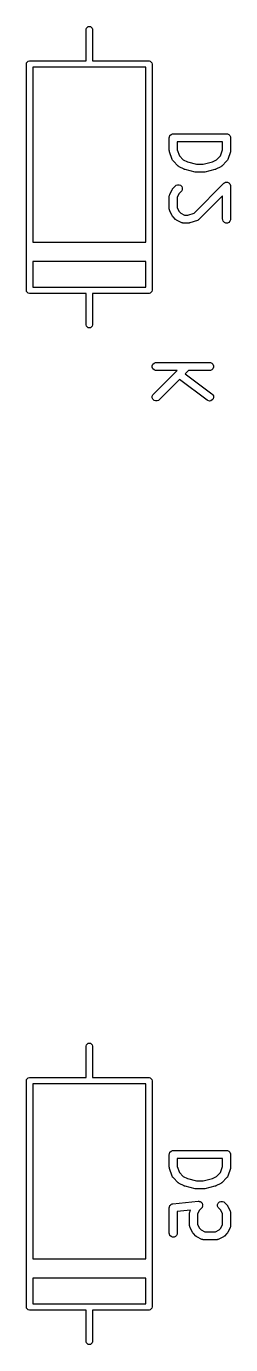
# Model space of a CAD drawing. Extents: x 94.1 to 174.1, y -97.1 to -51.9.
# Drawn here: x 113.12 to 116.95, y -76.64 to -51.94 of the extents above; entities that cross this region are included whole.
import ezdxf

# ---------------------------------------------------------------- set-up
doc = ezdxf.new("R2010")
doc.units = 0
doc.layers.add('BLACK', color=7, linetype='CONTINUOUS')

msp = doc.modelspace()

# ---------------------------------------------------------------- linework, layer by layer
at = {"layer": 'BLACK', "linetype": 'CONTINUOUS'}
for p, q in [((114.24, -51.99875), (114.244567, -51.975789)), ((114.24, -52.58875), (114.24, -51.99875)), ((114.244567, -51.975789), (114.277039, -51.943317)), ((114.277039, -51.943317), (114.322961, -51.943317)), ((114.322961, -51.943317), (114.355433, -51.975789)), ((114.355433, -51.975789), (114.36, -51.99875)), ((114.36, -51.99875), (114.36, -52.58875)), ((113.124567, -52.625789), (113.157039, -52.593317)), ((113.157039, -52.593317), (113.18, -52.58875)), ((113.18, -52.58875), (114.24, -52.58875)), ((114.36, -52.58875), (115.42, -52.58875)), ((115.42, -52.58875), (115.442961, -52.593317)), ((115.442961, -52.593317), (115.475433, -52.625789)), ((113.12, -52.64875), (113.124567, -52.625789)), ((113.12, -56.88875), (113.12, -52.64875)), ((113.24, -52.70875), (113.24, -55.98875)), ((115.36, -52.70875), (113.24, -52.70875)), ((115.36, -55.98875), (115.36, -52.70875)), ((115.475433, -52.625789), (115.48, -52.64875)), ((115.48, -52.64875), (115.48, -56.88875)), ((115.799819, -54.030655), (115.80126, -54.016023)), ((115.799819, -54.26875), (115.799819, -54.030655)), ((115.80126, -54.016023), (115.812459, -53.988987)), ((115.812459, -53.988987), (115.833151, -53.968295)), ((115.833151, -53.968295), (115.860187, -53.957096)), ((115.860187, -53.957096), (115.874819, -53.955655)), ((115.874819, -53.955655), (116.874819, -53.955655)), ((116.874819, -53.955655), (116.889451, -53.957096)), ((116.889451, -53.957096), (116.916487, -53.968295)), ((116.916487, -53.968295), (116.937179, -53.988987)), ((116.937179, -53.988987), (116.948378, -54.016023)), ((116.948378, -54.016023), (116.949819, -54.030655)), ((116.949819, -54.030655), (116.949819, -54.26875)), ((115.800548, -54.276155), (115.799819, -54.26875)), ((115.800408, -54.27813), (115.800548, -54.276155)), ((115.800998, -54.280727), (115.800408, -54.27813)), ((115.80126, -54.283382), (115.800998, -54.280727)), ((115.802018, -54.285213), (115.80126, -54.283382)), ((115.803668, -54.292467), (115.802018, -54.285213)), ((115.851287, -54.435324), (115.803668, -54.292467)), ((116.799819, -54.105655), (115.949819, -54.105655)), ((115.949819, -54.105655), (115.949819, -54.256579)), ((115.949819, -54.256579), (115.98799, -54.371093)), ((116.761648, -54.371092), (116.799819, -54.25658)), ((116.799819, -54.25658), (116.799819, -54.105655)), ((116.94597, -54.292468), (116.898351, -54.435324)), ((116.947619, -54.285212), (116.94597, -54.292468)), ((116.948378, -54.283382), (116.947619, -54.285212)), ((116.948639, -54.280728), (116.948378, -54.283382)), ((116.94923, -54.278131), (116.948639, -54.280728)), ((116.949819, -54.26875), (116.949089, -54.276156)), ((116.949089, -54.276156), (116.94923, -54.278131)), ((115.857281, -54.448749), (115.851287, -54.435324)), ((115.859046, -54.450784), (115.857281, -54.448749)), ((115.860078, -54.453275), (115.859046, -54.450784)), ((115.869405, -54.46464), (115.860078, -54.453275)), ((115.964643, -54.559878), (115.869405, -54.46464)), ((115.970393, -54.564598), (115.964643, -54.559878)), ((115.971692, -54.566095), (115.970393, -54.564598)), ((115.973946, -54.567514), (115.971692, -54.566095)), ((115.976008, -54.569206), (115.973946, -54.567514)), ((115.97784, -54.569964), (115.976008, -54.569206)), ((115.984135, -54.573927), (115.97784, -54.569964)), ((116.079373, -54.621546), (115.984135, -54.573927)), ((115.98799, -54.371093), (116.062103, -54.445206)), ((116.062103, -54.445206), (116.13909, -54.483699)), ((116.13909, -54.483699), (116.312624, -54.527083)), ((116.312624, -54.527083), (116.437013, -54.527083)), ((116.437013, -54.527083), (116.610547, -54.483699)), ((116.610547, -54.483699), (116.687534, -54.445205)), ((116.765502, -54.573927), (116.670264, -54.621546)), ((116.687534, -54.445205), (116.761648, -54.371092)), ((116.771798, -54.569963), (116.765502, -54.573927)), ((116.773628, -54.569206), (116.771798, -54.569963)), ((116.775686, -54.567516), (116.773628, -54.569206)), ((116.777945, -54.566095), (116.775686, -54.567516)), ((116.779244, -54.564596), (116.777945, -54.566095)), ((116.784994, -54.559878), (116.779244, -54.564596)), ((116.880233, -54.46464), (116.784994, -54.559878)), ((116.889561, -54.453275), (116.880233, -54.46464)), ((116.890592, -54.450784), (116.889561, -54.453275)), ((116.892357, -54.44875), (116.890592, -54.450784)), ((116.898351, -54.435324), (116.892357, -54.44875)), ((116.080442, -54.621955), (116.079373, -54.621546)), ((116.080878, -54.622278), (116.080442, -54.621955)), ((116.087014, -54.62447), (116.080878, -54.622278)), ((116.093104, -54.626801), (116.087014, -54.62447)), ((116.093644, -54.626839), (116.093104, -54.626801)), ((116.094724, -54.627225), (116.093644, -54.626839)), ((116.2852, -54.674844), (116.094724, -54.627225)), ((116.287736, -54.675219), (116.2852, -54.674844)), ((116.288758, -54.675642), (116.287736, -54.675219)), ((116.29427, -54.676184), (116.288758, -54.675642)), ((116.299744, -54.676994), (116.29427, -54.676184)), ((116.300836, -54.676831), (116.299744, -54.676994)), ((116.30339, -54.677083), (116.300836, -54.676831)), ((116.446247, -54.677083), (116.30339, -54.677083)), ((116.4488, -54.676831), (116.446247, -54.677083)), ((116.449893, -54.676994), (116.4488, -54.676831)), ((116.455366, -54.676184), (116.449893, -54.676994)), ((116.460879, -54.675642), (116.455366, -54.676184)), ((116.4619, -54.675219), (116.460879, -54.675642)), ((116.464437, -54.674844), (116.4619, -54.675219)), ((116.654913, -54.627225), (116.464437, -54.674844)), ((116.655992, -54.626839), (116.654913, -54.627225)), ((116.656532, -54.626801), (116.655992, -54.626839)), ((116.662613, -54.624473), (116.656532, -54.626801)), ((116.668759, -54.622278), (116.662613, -54.624473)), ((116.669194, -54.621955), (116.668759, -54.622278)), ((116.670264, -54.621546), (116.669194, -54.621955)), ((115.807737, -55.092352), (115.855356, -54.997114)), ((115.855356, -54.997114), (115.85932, -54.990814)), ((115.85932, -54.990814), (115.860078, -54.988987)), ((115.860078, -54.988987), (115.861766, -54.98693)), ((115.861766, -54.98693), (115.863188, -54.984671)), ((115.863188, -54.984671), (115.864686, -54.983371)), ((115.864686, -54.983371), (115.869405, -54.977622)), ((115.869405, -54.977622), (115.917024, -54.930003)), ((115.917024, -54.930003), (115.928389, -54.920676)), ((115.928389, -54.920676), (115.955425, -54.909477)), ((115.984077, -55.075082), (115.949819, -55.143598)), ((115.955425, -54.909477), (115.984688, -54.909477)), ((116.02309, -55.036069), (115.984077, -55.075082)), ((115.984688, -54.909477), (116.011724, -54.920676)), ((116.011724, -54.920676), (116.032417, -54.941369)), ((116.032417, -55.024704), (116.02309, -55.036069)), ((116.032417, -54.941369), (116.043616, -54.968405)), ((116.043616, -54.997668), (116.032417, -55.024704)), ((116.043616, -54.968405), (116.043616, -54.997668)), ((116.262876, -55.441292), (116.821786, -54.882384)), ((116.821786, -54.882384), (116.833151, -54.873056)), ((116.833151, -54.873056), (116.852268, -54.865137)), ((116.852268, -54.865137), (116.860187, -54.861858)), ((116.860187, -54.861858), (116.889451, -54.861858)), ((116.889451, -54.861858), (116.916487, -54.873057)), ((116.916487, -54.873057), (116.93718, -54.893749)), ((116.93718, -54.893749), (116.943694, -54.909477)), ((116.943694, -54.909477), (116.948378, -54.920785)), ((116.948378, -54.920785), (116.949819, -54.935417)), ((116.949819, -54.935417), (116.949819, -55.554464)), ((115.799819, -55.125893), (115.80126, -55.111261)), ((115.799819, -55.363988), (115.799819, -55.125893)), ((115.80126, -55.111261), (115.802291, -55.108771)), ((115.802291, -55.108771), (115.802482, -55.106084)), ((115.802482, -55.106084), (115.807737, -55.092352)), ((115.949819, -55.143598), (115.949819, -55.346283)), ((116.799819, -55.116482), (116.356423, -55.559878)), ((116.799819, -55.554464), (116.799819, -55.116482)), ((115.80126, -55.37862), (115.799819, -55.363988)), ((115.802291, -55.381109), (115.80126, -55.37862)), ((115.802482, -55.383797), (115.802291, -55.381109)), ((115.807737, -55.397529), (115.802482, -55.383797)), ((115.855356, -55.492767), (115.807737, -55.397529)), ((115.85932, -55.499066), (115.855356, -55.492767)), ((115.860078, -55.500894), (115.85932, -55.499066)), ((115.861766, -55.50295), (115.860078, -55.500894)), ((115.863188, -55.50521), (115.861766, -55.50295)), ((115.864686, -55.506509), (115.863188, -55.50521)), ((115.869405, -55.512259), (115.864686, -55.506509)), ((115.917024, -55.559878), (115.869405, -55.512259)), ((115.922773, -55.564596), (115.917024, -55.559878)), ((115.924073, -55.566095), (115.922773, -55.564596)), ((115.926332, -55.567516), (115.924073, -55.566095)), ((115.928389, -55.569205), (115.926332, -55.567516)), ((115.930216, -55.569962), (115.928389, -55.569205)), ((115.936516, -55.573927), (115.930216, -55.569962)), ((116.031754, -55.621546), (115.936516, -55.573927)), ((115.949819, -55.346283), (115.984077, -55.414799)), ((115.984077, -55.414799), (116.014484, -55.445206)), ((116.014484, -55.445206), (116.083, -55.479464)), ((116.083, -55.479464), (116.148363, -55.479464)), ((116.148363, -55.479464), (116.262876, -55.441292)), ((116.340532, -55.572002), (116.327107, -55.577996)), ((116.342567, -55.570236), (116.340532, -55.572002)), ((116.345058, -55.569205), (116.342567, -55.570236)), ((116.356423, -55.559878), (116.345058, -55.569205)), ((116.80126, -55.569096), (116.799819, -55.554464)), ((116.812459, -55.596132), (116.80126, -55.569096)), ((116.948378, -55.569096), (116.937179, -55.596132)), ((116.949819, -55.554464), (116.948378, -55.569096)), ((116.045485, -55.626801), (116.031754, -55.621546)), ((116.048174, -55.626992), (116.045485, -55.626801)), ((116.050663, -55.628023), (116.048174, -55.626992)), ((116.065295, -55.629464), (116.050663, -55.628023)), ((116.160533, -55.629464), (116.065295, -55.629464)), ((116.167938, -55.628734), (116.160533, -55.629464)), ((116.169913, -55.628875), (116.167938, -55.628734)), ((116.17251, -55.628284), (116.169913, -55.628875)), ((116.175165, -55.628023), (116.17251, -55.628284)), ((116.176996, -55.627264), (116.175165, -55.628023)), ((116.18425, -55.625615), (116.176996, -55.627264)), ((116.327107, -55.577996), (116.18425, -55.625615)), ((116.833151, -55.616824), (116.812459, -55.596132)), ((116.860187, -55.628023), (116.833151, -55.616824)), ((116.889451, -55.628023), (116.860187, -55.628023)), ((116.916487, -55.616824), (116.889451, -55.628023)), ((116.937179, -55.596132), (116.916487, -55.616824)), ((113.24, -55.98875), (115.36, -55.98875)), ((113.24, -56.34875), (113.24, -56.82875)), ((115.36, -56.34875), (113.24, -56.34875)), ((115.36, -56.82875), (115.36, -56.34875)), ((113.124567, -56.911711), (113.12, -56.88875)), ((113.157039, -56.944183), (113.124567, -56.911711)), ((113.18, -56.94875), (113.157039, -56.944183)), ((114.24, -56.94875), (113.18, -56.94875)), ((113.24, -56.82875), (115.36, -56.82875)), ((114.24, -57.53875), (114.24, -56.94875)), ((115.42, -56.94875), (114.36, -56.94875)), ((114.36, -56.94875), (114.36, -57.53875)), ((115.442961, -56.944183), (115.42, -56.94875)), ((115.475433, -56.911711), (115.442961, -56.944183)), ((115.48, -56.88875), (115.475433, -56.911711)), ((114.244567, -57.561711), (114.24, -57.53875)), ((114.36, -57.53875), (114.355433, -57.561711)), ((114.277039, -57.594183), (114.244567, -57.561711)), ((114.322961, -57.594183), (114.277039, -57.594183)), ((114.355433, -57.561711), (114.322961, -57.594183)), ((115.48126, -58.302213), (115.492459, -58.275177)), ((115.492459, -58.275177), (115.513151, -58.254485)), ((115.513151, -58.254485), (115.540187, -58.243286)), ((115.540187, -58.243286), (115.554819, -58.241845)), ((115.554819, -58.241845), (116.554819, -58.241845)), ((116.554819, -58.241845), (116.569451, -58.243286)), ((116.569451, -58.243286), (116.596487, -58.254485)), ((116.596487, -58.254485), (116.617179, -58.275177)), ((116.617179, -58.275177), (116.628378, -58.302213)), ((115.48126, -58.331477), (115.48126, -58.302213)), ((115.492459, -58.358513), (115.48126, -58.331477)), ((115.513151, -58.379205), (115.492459, -58.358513)), ((115.501786, -58.83524), (115.945181, -58.391845)), ((115.540187, -58.390404), (115.513151, -58.379205)), ((115.554819, -58.391845), (115.540187, -58.390404)), ((115.945181, -58.391845), (115.554819, -58.391845)), ((116.157313, -58.391845), (116.09757, -58.451587)), ((116.09757, -58.451587), (116.599819, -58.828273)), ((116.554819, -58.391845), (116.157313, -58.391845)), ((116.569451, -58.390404), (116.554819, -58.391845)), ((116.596487, -58.379205), (116.569451, -58.390404)), ((116.617179, -58.358513), (116.596487, -58.379205)), ((116.628378, -58.331477), (116.617179, -58.358513)), ((116.628378, -58.302213), (116.628378, -58.331477)), ((115.990427, -58.55873), (115.607852, -58.941306)), ((116.509819, -58.948273), (115.990427, -58.55873)), ((115.48126, -58.873642), (115.492459, -58.846605)), ((115.48126, -58.902904), (115.48126, -58.873642)), ((115.492459, -58.929941), (115.48126, -58.902904)), ((115.492459, -58.846605), (115.501786, -58.83524)), ((115.513151, -58.950633), (115.492459, -58.929941)), ((115.540188, -58.961832), (115.513151, -58.950633)), ((115.56945, -58.961832), (115.540188, -58.961832)), ((115.596487, -58.950633), (115.56945, -58.961832)), ((115.607852, -58.941306), (115.596487, -58.950633)), ((116.522389, -58.9559), (116.509819, -58.948273)), ((116.550738, -58.963162), (116.522389, -58.9559)), ((116.579706, -58.959023), (116.550738, -58.963162)), ((116.604887, -58.944114), (116.579706, -58.959023)), ((116.599819, -58.828273), (116.61066, -58.838205)), ((116.622446, -58.920703), (116.604887, -58.944114)), ((116.61066, -58.838205), (116.62557, -58.863386)), ((116.629708, -58.892355), (116.622446, -58.920703)), ((116.62557, -58.863386), (116.629708, -58.892355)), ((114.24, -71.04875), (114.244567, -71.025789)), ((114.24, -71.63875), (114.24, -71.04875)), ((114.244567, -71.025789), (114.277039, -70.993317)), ((114.277039, -70.993317), (114.322961, -70.993317)), ((114.322961, -70.993317), (114.355433, -71.025789)), ((114.355433, -71.025789), (114.36, -71.04875)), ((114.36, -71.04875), (114.36, -71.63875)), ((113.12, -71.69875), (113.124567, -71.675789)), ((113.12, -75.93875), (113.12, -71.69875)), ((113.124567, -71.675789), (113.157039, -71.643317)), ((113.157039, -71.643317), (113.18, -71.63875)), ((113.18, -71.63875), (114.24, -71.63875)), ((113.24, -71.75875), (113.24, -75.03875)), ((115.36, -71.75875), (113.24, -71.75875)), ((114.36, -71.63875), (115.42, -71.63875)), ((115.36, -75.03875), (115.36, -71.75875)), ((115.42, -71.63875), (115.442961, -71.643317)), ((115.442961, -71.643317), (115.475433, -71.675789)), ((115.475433, -71.675789), (115.48, -71.69875)), ((115.48, -71.69875), (115.48, -75.93875)), ((115.799819, -73.080655), (115.80126, -73.066023)), ((115.799819, -73.31875), (115.799819, -73.080655)), ((115.80126, -73.066023), (115.812459, -73.038987)), ((115.812459, -73.038987), (115.833151, -73.018295)), ((115.833151, -73.018295), (115.860187, -73.007096)), ((115.860187, -73.007096), (115.874819, -73.005655)), ((115.874819, -73.005655), (116.874819, -73.005655)), ((116.874819, -73.005655), (116.889451, -73.007096)), ((116.889451, -73.007096), (116.916487, -73.018295)), ((116.916487, -73.018295), (116.937179, -73.038987)), ((116.937179, -73.038987), (116.948378, -73.066023)), ((116.948378, -73.066023), (116.949819, -73.080655)), ((116.949819, -73.080655), (116.949819, -73.31875)), ((115.800548, -73.326155), (115.799819, -73.31875)), ((115.800408, -73.32813), (115.800548, -73.326155)), ((115.800998, -73.330727), (115.800408, -73.32813)), ((115.80126, -73.333382), (115.800998, -73.330727)), ((115.802018, -73.335213), (115.80126, -73.333382)), ((115.803668, -73.342467), (115.802018, -73.335213)), ((115.851287, -73.485324), (115.803668, -73.342467)), ((116.799819, -73.155655), (115.949819, -73.155655)), ((115.949819, -73.155655), (115.949819, -73.306579)), ((115.949819, -73.306579), (115.98799, -73.421093)), ((116.761648, -73.421092), (116.799819, -73.30658)), ((116.799819, -73.30658), (116.799819, -73.155655)), ((116.94597, -73.342468), (116.898351, -73.485324)), ((116.947619, -73.335212), (116.94597, -73.342468)), ((116.948378, -73.333382), (116.947619, -73.335212)), ((116.948639, -73.330728), (116.948378, -73.333382)), ((116.94923, -73.328131), (116.948639, -73.330728)), ((116.949819, -73.31875), (116.949089, -73.326156)), ((116.949089, -73.326156), (116.94923, -73.328131)), ((115.857281, -73.498749), (115.851287, -73.485324)), ((115.859046, -73.500784), (115.857281, -73.498749)), ((115.860078, -73.503275), (115.859046, -73.500784)), ((115.869405, -73.51464), (115.860078, -73.503275)), ((115.964643, -73.609878), (115.869405, -73.51464)), ((115.98799, -73.421093), (116.062103, -73.495206)), ((116.062103, -73.495206), (116.13909, -73.533699)), ((116.13909, -73.533699), (116.312624, -73.577083)), ((116.312624, -73.577083), (116.437013, -73.577083)), ((116.437013, -73.577083), (116.610547, -73.533699)), ((116.610547, -73.533699), (116.687534, -73.495205)), ((116.687534, -73.495205), (116.761648, -73.421092)), ((116.880233, -73.51464), (116.784994, -73.609878)), ((116.889561, -73.503275), (116.880233, -73.51464)), ((116.890592, -73.500784), (116.889561, -73.503275)), ((116.892357, -73.49875), (116.890592, -73.500784)), ((116.898351, -73.485324), (116.892357, -73.49875)), ((115.970393, -73.614598), (115.964643, -73.609878)), ((115.971692, -73.616095), (115.970393, -73.614598)), ((115.973946, -73.617514), (115.971692, -73.616095)), ((115.976008, -73.619206), (115.973946, -73.617514)), ((115.97784, -73.619964), (115.976008, -73.619206)), ((115.984135, -73.623927), (115.97784, -73.619964)), ((116.079373, -73.671546), (115.984135, -73.623927)), ((116.080442, -73.671955), (116.079373, -73.671546)), ((116.080878, -73.672278), (116.080442, -73.671955)), ((116.087014, -73.67447), (116.080878, -73.672278)), ((116.093104, -73.676801), (116.087014, -73.67447)), ((116.093644, -73.676839), (116.093104, -73.676801)), ((116.094724, -73.677225), (116.093644, -73.676839)), ((116.2852, -73.724844), (116.094724, -73.677225)), ((116.287736, -73.725219), (116.2852, -73.724844)), ((116.288758, -73.725642), (116.287736, -73.725219)), ((116.29427, -73.726184), (116.288758, -73.725642)), ((116.299744, -73.726994), (116.29427, -73.726184)), ((116.300836, -73.726831), (116.299744, -73.726994)), ((116.30339, -73.727083), (116.300836, -73.726831)), ((116.446247, -73.727083), (116.30339, -73.727083)), ((116.4488, -73.726831), (116.446247, -73.727083)), ((116.449893, -73.726994), (116.4488, -73.726831)), ((116.455366, -73.726184), (116.449893, -73.726994)), ((116.460879, -73.725642), (116.455366, -73.726184)), ((116.4619, -73.725219), (116.460879, -73.725642)), ((116.464437, -73.724844), (116.4619, -73.725219)), ((116.654913, -73.677225), (116.464437, -73.724844)), ((116.655992, -73.676839), (116.654913, -73.677225)), ((116.656532, -73.676801), (116.655992, -73.676839)), ((116.662613, -73.674473), (116.656532, -73.676801)), ((116.668759, -73.672278), (116.662613, -73.674473)), ((116.669194, -73.671955), (116.668759, -73.672278)), ((116.670264, -73.671546), (116.669194, -73.671955)), ((116.765502, -73.623927), (116.670264, -73.671546)), ((116.771798, -73.619963), (116.765502, -73.623927)), ((116.773628, -73.619206), (116.771798, -73.619963)), ((116.775686, -73.617516), (116.773628, -73.619206)), ((116.777945, -73.616095), (116.775686, -73.617516)), ((116.779244, -73.614596), (116.777945, -73.616095)), ((116.784994, -73.609878), (116.779244, -73.614596)), ((115.799819, -74.080655), (115.800351, -74.075243)), ((115.799819, -74.556845), (115.799819, -74.080655)), ((115.800169, -74.073415), (115.800707, -74.071628)), ((115.800351, -74.075243), (115.800169, -74.073415)), ((115.800707, -74.071628), (115.80126, -74.066023)), ((115.80126, -74.066023), (115.805454, -74.055896)), ((115.805454, -74.055896), (115.808622, -74.045399)), ((115.808622, -74.045399), (115.811013, -74.042475)), ((115.811013, -74.042475), (115.812459, -74.038987)), ((115.812459, -74.038987), (115.820212, -74.031233)), ((115.820212, -74.031233), (115.827153, -74.022751)), ((115.827153, -74.022751), (115.830479, -74.020966)), ((115.830479, -74.020966), (115.833151, -74.018295)), ((115.833151, -74.018295), (115.84328, -74.014099)), ((115.84328, -74.014099), (115.85294, -74.008917)), ((115.85294, -74.008917), (115.858464, -74.007809)), ((115.858464, -74.007809), (115.860187, -74.007096)), ((115.860187, -74.007096), (115.862024, -74.007096)), ((115.862024, -74.007096), (115.867356, -74.006027)), ((115.867356, -74.006027), (116.343546, -73.958408)), ((116.343546, -73.958408), (116.358249, -73.958386)), ((116.358249, -73.958386), (116.361865, -73.959477)), ((116.361865, -73.959477), (116.36564, -73.959477)), ((116.404042, -74.086069), (116.365029, -74.125082)), ((116.36564, -73.959477), (116.375764, -73.96367)), ((116.375764, -73.96367), (116.386265, -73.966839)), ((116.386265, -73.966839), (116.389189, -73.969231)), ((116.389189, -73.969231), (116.392676, -73.970676)), ((116.392676, -73.970676), (116.400424, -73.978424)), ((116.400424, -73.978424), (116.408913, -73.98537)), ((116.413369, -74.074704), (116.404042, -74.086069)), ((116.408913, -73.98537), (116.410698, -73.988698)), ((116.410698, -73.988698), (116.413369, -73.991369)), ((116.413369, -73.991369), (116.417562, -74.001493)), ((116.414814, -74.071215), (116.413369, -74.074704)), ((116.417206, -74.068292), (116.414814, -74.071215)), ((116.420373, -74.057794), (116.417206, -74.068292)), ((116.417562, -74.001493), (116.422747, -74.011157)), ((116.424568, -74.047668), (116.420373, -74.057794)), ((116.422747, -74.011157), (116.423122, -74.014916)), ((116.423122, -74.014916), (116.424568, -74.018405)), ((116.424568, -74.018405), (116.424568, -74.029366)), ((116.424568, -74.029366), (116.425659, -74.040276)), ((116.425659, -74.040276), (116.424568, -74.043891)), ((116.424568, -74.043891), (116.424568, -74.047668)), ((116.706021, -74.018405), (116.717219, -73.991369)), ((116.706021, -74.047668), (116.706021, -74.018405)), ((116.71722, -74.074704), (116.706021, -74.047668)), ((116.717219, -73.991369), (116.737912, -73.970676)), ((116.726548, -74.08607), (116.71722, -74.074704)), ((116.765561, -74.125082), (116.726548, -74.08607)), ((116.737912, -73.970676), (116.764948, -73.959477)), ((116.764948, -73.959477), (116.794211, -73.959477)), ((116.794211, -73.959477), (116.821247, -73.970675)), ((116.821247, -73.970675), (116.832612, -73.980002)), ((116.832612, -73.980002), (116.880232, -74.027621)), ((116.880232, -74.027621), (116.88495, -74.03337)), ((116.88495, -74.03337), (116.88645, -74.034671)), ((116.88645, -74.034671), (116.887872, -74.03693)), ((116.887872, -74.03693), (116.88956, -74.038987)), ((116.88956, -74.038987), (116.890317, -74.040814)), ((116.890317, -74.040814), (116.894282, -74.047114)), ((116.894282, -74.047114), (116.941901, -74.142352)), ((116.198009, -74.12371), (115.949819, -74.148529)), ((115.949819, -74.148529), (115.949819, -74.556845)), ((116.180771, -74.175893), (116.182212, -74.161261)), ((116.180771, -74.413988), (116.180771, -74.175893)), ((116.182212, -74.161261), (116.183243, -74.158771)), ((116.183243, -74.158771), (116.183434, -74.156084)), ((116.183434, -74.156084), (116.188689, -74.142352)), ((116.188689, -74.142352), (116.198009, -74.12371)), ((116.365029, -74.125082), (116.330771, -74.193598)), ((116.330771, -74.193598), (116.330771, -74.396283)), ((116.799819, -74.193598), (116.765561, -74.125082)), ((116.799819, -74.396283), (116.799819, -74.193598)), ((116.941901, -74.142352), (116.947156, -74.156083)), ((116.947156, -74.156083), (116.947347, -74.158772)), ((116.947347, -74.158772), (116.948378, -74.161261)), ((116.948378, -74.161261), (116.949819, -74.175893)), ((116.949819, -74.175893), (116.949819, -74.413988)), ((115.80126, -74.571477), (115.799819, -74.556845)), ((115.812459, -74.598513), (115.80126, -74.571477)), ((115.948378, -74.571477), (115.937179, -74.598513)), ((115.949819, -74.556845), (115.948378, -74.571477)), ((116.182212, -74.42862), (116.180771, -74.413988)), ((116.183243, -74.431109), (116.182212, -74.42862)), ((116.183434, -74.433797), (116.183243, -74.431109)), ((116.188689, -74.447529), (116.183434, -74.433797)), ((116.236308, -74.542767), (116.188689, -74.447529)), ((116.240272, -74.549066), (116.236308, -74.542767)), ((116.24103, -74.550894), (116.240272, -74.549066)), ((116.242718, -74.55295), (116.24103, -74.550894)), ((116.24414, -74.55521), (116.242718, -74.55295)), ((116.245638, -74.556509), (116.24414, -74.55521)), ((116.250357, -74.562259), (116.245638, -74.556509)), ((116.297976, -74.609878), (116.250357, -74.562259)), ((116.330771, -74.396283), (116.365029, -74.464799)), ((116.365029, -74.464799), (116.395436, -74.495206)), ((116.395436, -74.495206), (116.463952, -74.529464)), ((116.463952, -74.529464), (116.666637, -74.529464)), ((116.666637, -74.529464), (116.735153, -74.495205)), ((116.735153, -74.495205), (116.765561, -74.464798)), ((116.765561, -74.464798), (116.799819, -74.396283)), ((116.880232, -74.56226), (116.832612, -74.609879)), ((116.88495, -74.55651), (116.880232, -74.56226)), ((116.88645, -74.55521), (116.88495, -74.55651)), ((116.887872, -74.55295), (116.88645, -74.55521)), ((116.88956, -74.550894), (116.887872, -74.55295)), ((116.890317, -74.549066), (116.88956, -74.550894)), ((116.894282, -74.542767), (116.890317, -74.549066)), ((116.941901, -74.447529), (116.894282, -74.542767)), ((116.947156, -74.433798), (116.941901, -74.447529)), ((116.947347, -74.431108), (116.947156, -74.433798)), ((116.948378, -74.42862), (116.947347, -74.431108)), ((116.949819, -74.413988), (116.948378, -74.42862)), ((115.833151, -74.619205), (115.812459, -74.598513)), ((115.860187, -74.630404), (115.833151, -74.619205)), ((115.889451, -74.630404), (115.860187, -74.630404)), ((115.916487, -74.619205), (115.889451, -74.630404)), ((115.937179, -74.598513), (115.916487, -74.619205)), ((116.303725, -74.614596), (116.297976, -74.609878)), ((116.305025, -74.616095), (116.303725, -74.614596)), ((116.307284, -74.617516), (116.305025, -74.616095)), ((116.309341, -74.619205), (116.307284, -74.617516)), ((116.311168, -74.619962), (116.309341, -74.619205)), ((116.317468, -74.623927), (116.311168, -74.619962)), ((116.412706, -74.671546), (116.317468, -74.623927)), ((116.426437, -74.676801), (116.412706, -74.671546)), ((116.429126, -74.676992), (116.426437, -74.676801)), ((116.431615, -74.678023), (116.429126, -74.676992)), ((116.446247, -74.679464), (116.431615, -74.678023)), ((116.684342, -74.679464), (116.446247, -74.679464)), ((116.698974, -74.678023), (116.684342, -74.679464)), ((116.701463, -74.676991), (116.698974, -74.678023)), ((116.704151, -74.676801), (116.701463, -74.676991)), ((116.717883, -74.671546), (116.704151, -74.676801)), ((116.813121, -74.623927), (116.717883, -74.671546)), ((116.819417, -74.619963), (116.813121, -74.623927)), ((116.821247, -74.619206), (116.819417, -74.619963)), ((116.823305, -74.617516), (116.821247, -74.619206)), ((116.825564, -74.616095), (116.823305, -74.617516)), ((116.826863, -74.614596), (116.825564, -74.616095)), ((116.832612, -74.609879), (116.826863, -74.614596)), ((113.24, -75.03875), (115.36, -75.03875)), ((113.24, -75.39875), (113.24, -75.87875)), ((115.36, -75.39875), (113.24, -75.39875)), ((115.36, -75.87875), (115.36, -75.39875)), ((113.124567, -75.961711), (113.12, -75.93875)), ((113.157039, -75.994183), (113.124567, -75.961711)), ((113.18, -75.99875), (113.157039, -75.994183)), ((114.24, -75.99875), (113.18, -75.99875)), ((113.24, -75.87875), (115.36, -75.87875)), ((114.24, -76.58875), (114.24, -75.99875)), ((115.42, -75.99875), (114.36, -75.99875)), ((114.36, -75.99875), (114.36, -76.58875)), ((115.442961, -75.994183), (115.42, -75.99875)), ((115.475433, -75.961711), (115.442961, -75.994183)), ((115.48, -75.93875), (115.475433, -75.961711)), ((114.244567, -76.611711), (114.24, -76.58875)), ((114.277039, -76.644183), (114.244567, -76.611711)), ((114.322961, -76.644183), (114.277039, -76.644183)), ((114.355433, -76.611711), (114.322961, -76.644183)), ((114.36, -76.58875), (114.355433, -76.611711))]:
    msp.add_line(p, q, dxfattribs=at)

doc.saveas('drawing.dxf')
